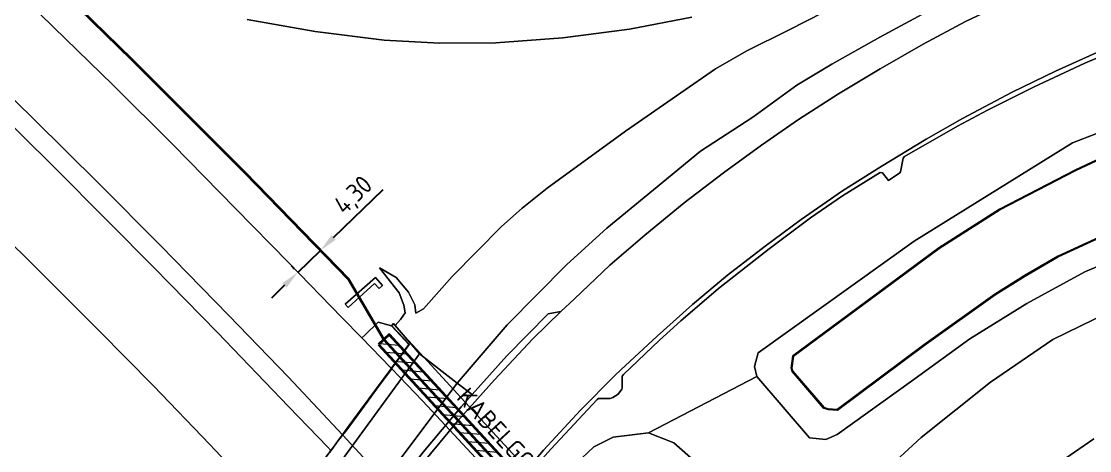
# Model space of a CAD drawing. Header units: metres. Extents: x 112942 to 118371, y 496117 to 499046.
# Drawn here: x 117725.7 to 117871, y 496732.7 to 496791 of the extents above; entities that cross this region are included whole.
import ezdxf
from ezdxf.enums import TextEntityAlignment as Align

# ---------------------------------------------------------------- set-up
doc = ezdxf.new("R2010")
doc.units = ezdxf.units.M
for name, color, linetype, lineweight in [('B-WE-OG-TOPOKAART-G', 253, 'Continuous', 18), ('N-WE-KL-DATA_GLASVEZEL-G', 90, 'KL-GLASVEZEL-N', 35), ('N-WE-KL-DATA_GLASVEZEL-M', 7, 'Continuous', 18), ('N-WE-KL-DATA_KABELGOOT-A', 92, 'Continuous', 18), ('N-WE-KL-DATA_KABELGOOT-G', 90, 'Continuous', 35), ('N-WE-KL-DATA_KABELGOOT-T25', 7, 'Continuous', 25)]:
    doc.layers.add(name, color=color, linetype=linetype, lineweight=lineweight)
doc.styles.add('ISO', font='isocp.shx')
doc.styles.add('NLCS-ISO-T25', font='NLCS-ISO.ttf', dxfattribs={"height": 2.5})
doc.linetypes.add('KL-GLASVEZEL-N', pattern='A,4,-1,[101,NLCS.SHX,S=0.5,R=0,X=0,Y=0],-1,4,-1,["G",Standard,S=1,R=0,X=-0.25,Y=-0.5],-1.5', length=12.5)
doc.dimstyles.new('ISO', dxfattribs={"dimtxt": 2.5, "dimasz": 2.5, "dimexe": 1.25, "dimexo": 0.625, "dimtad": 1, "dimtxsty": 'ISO', "dimcen": 2.5, "dimadec": 0, "dimazin": 0, "dimtfac": 1, "dimtmove": 0, "dimatfit": 3, "dimfxl": 1, "dimarcsym": 0})

# ---------------------------------------------------------------- blocks, each defined once
blk = doc.blocks.new('*D9')
at = {"layer": 'Defpoints', "color": 0, "transparency": 16777216}
for p in [(117766.41, 496759.91, 7.68), (117766.41, 496759.91), (117763.33, 496756.91, 7.57)]:
    blk.add_point(p, dxfattribs=at)
at = {"layer": 'N-WE-KL-DATA_GLASVEZEL-M', "color": 0, "lineweight": -2, "transparency": 16777216}
for p, q in [((117768.2, 496761.65), (117774.93, 496768.19)), ((117763.33, 496756.91), (117766.41, 496759.91)), ((117765.98, 496760.36), (117765.54, 496760.81)), ((117762.89, 496757.35), (117762.46, 496757.8)), ((117761.53, 496755.16), (117759.74, 496753.42))]:
    blk.add_line(p, q, dxfattribs=at)
at = {"layer": 'N-WE-KL-DATA_GLASVEZEL-M', "color": 0, "transparency": 16777216}
for points in [[(117767.91, 496761.95), (117768.49, 496761.35), (117766.41, 496759.91)], [(117761.24, 496755.46), (117761.83, 496754.87), (117763.33, 496756.91)]]:
    blk.add_solid(points, dxfattribs=at)
at = {"layer": 'N-WE-KL-DATA_GLASVEZEL-M', "color": 0, "transparency": 16777216, "insert": (117771.02, 496767.27), "char_height": 2.5, "attachment_point": 5, "rotation": 44.2103, "style": 'ISO'}
blk.add_mtext('4,30', dxfattribs=at)

msp = doc.modelspace()

# ---------------------------------------------------------------- hatches: boundary and pattern name
at = {"layer": 'N-WE-KL-DATA_KABELGOOT-A'}
h = msp.add_hatch(dxfattribs=at)
h.set_pattern_fill('ANSI31', color=256, scale=0.35, style=0)
h.set_pattern_definition([(355, (117036.4678, 496814.0653), (0.0968518, 1.1070214), [])])
h.paths.add_polyline_path([(117774.31, 496747.109), (117803.08, 496715.828), (117804.552, 496717.181), (117775.782, 496748.462)])

# ---------------------------------------------------------------- linework, layer by layer
at = {"layer": 'B-WE-OG-TOPOKAART-G', "elevation": -1.279}
msp.add_lwpolyline([(117877.941, 496764.294), (117866.67, 496759.104), (117862.17, 496756.509), (117858.116, 496753.957), (117848.453, 496747.068), (117848.453, 496747.068), (117836.673, 496738.279), (117835.453, 496738.38), (117834.897, 496738.567), (117830.66, 496743.503), (117830.506, 496743.921), (117830.752, 496745.509), (117850.547, 496760.159), (117858.787, 496765.431), (117869.133, 496770.747), (117877.657, 496774.731)], dxfattribs=at)
at = {"layer": 'B-WE-OG-TOPOKAART-G'}
for points in [[(117769.412, 496734.847, 7.192), (117769.225, 496734.594, 7.906), (117769.096, 496734.419, 7.186), (117768.847, 496734.081, 7.273), (117768.18, 496733.177, 7.408), (117767.846, 496732.725, 7.31), (117767.418, 496733.157, 7.315), (117762.061, 496738.687, 7.33), (117752.431, 496748.732, 7.401), (117743.751, 496757.57, 7.461), (117737.616, 496763.8, 7.499), (117729.943, 496771.489, 7.497), (117718.144, 496783.069, 7.532), (117709.241, 496791.653, 7.55), (117701.257, 496799.249, 7.57), (117701.145, 496803.113, 7.384), (117708.694, 496795.919, 7.385), (117717.762, 496787.224, 7.392), (117727.461, 496777.72, 7.361), (117736.304, 496768.99, 7.349), (117744.67, 496760.554, 7.339), (117753.922, 496751.117, 7.284), (117762.051, 496742.674, 7.235), (117769.412, 496734.847, 7.192)], [(117722.997, 496797.199, 7.654), (117730.115, 496790.262, 7.64), (117738.177, 496782.393, 7.65), (117746.348, 496774.28, 7.61), (117754.816, 496765.638, 7.59), (117762.135, 496758.2, 7.574), (117769.311, 496750.787, 7.509), (117772.04, 496748.002, 7.484), (117775.952, 496744.008, 7.449), (117776.073, 496743.881, 7.455), (117775.982, 496743.757, 7.474), (117774.036, 496741.118, 7.386), (117771.973, 496738.32, 7.291), (117769.833, 496735.418, 7.201), (117769.412, 496734.847, 7.192), (117762.051, 496742.674, 7.235), (117753.922, 496751.117, 7.284), (117744.67, 496760.554, 7.339), (117736.304, 496768.99, 7.349), (117727.461, 496777.72, 7.361), (117717.762, 496787.224, 7.392), (117708.694, 496795.919, 7.385)], [(117834.845, 496792.291, 3.946), (117830.045, 496789.814, 4.054), (117824.384, 496787.018, 4.336), (117820.122, 496784.567, 4.525), (117815.435, 496781.302, 4.615), (117807.895, 496776.122, 4.888), (117797.255, 496768.383, 5.587), (117793.851, 496765.653, 5.851), (117791.051, 496763.134, 6.016), (117784.336, 496756.37, 6.544), (117780.44, 496751.953, 6.73), (117779.381, 496751.352, 6.775), (117779.23, 496752.491, 6.892), (117778.39, 496754.248, 6.958), (117776.697, 496756.201, 7.336), (117774.43, 496757.539, 7.495), (117777.137, 496754.117, 7.525), (117777.771, 496752.473, 7.441), (117777.92, 496751.436, 7.396), (117777.312, 496750.506, 7.408), (117776.565, 496749.719, 7.408), (117776.348, 496749.961, 7.44), (117776.064, 496749.637, 7.603), (117774.262, 496750.163, 7.516), (117772.444, 496748.395, 8.25), (117772.04, 496748.002, 7.484), (117769.311, 496750.787, 7.509), (117762.135, 496758.2, 7.574), (117754.816, 496765.638, 7.59), (117746.348, 496774.28, 7.61), (117738.177, 496782.393, 7.65), (117730.115, 496790.262, 7.64), (117722.997, 496797.199, 7.654)], [(117780.067, 496730.666, 0.445), (117785.084, 496736.751, 0.368), (117790.067, 496742.292, 0.32), (117795.289, 496747.885, 0.302), (117799.122, 496751.611, 0.297), (117800.961, 496753.31, 0.293), (117805.785, 496757.904, 0.313), (117810.512, 496761.993, 0.342), (117815.878, 496766.364, 0.374), (117821.212, 496770.432, 0.406), (117826.401, 496774.2, 0.424), (117831.427, 496777.681, 0.463), (117836.848, 496781.194, 0.496), (117842.515, 496784.593, 0.519), (117848.391, 496787.95, 0.561), (117854.107, 496790.995, 0.587), (117860.46, 496794.04, 0.632)], [(117860.46, 496794.04, 0.632), (117854.107, 496790.995, 0.587), (117848.391, 496787.95, 0.561), (117842.515, 496784.593, 0.519), (117836.848, 496781.194, 0.496), (117831.427, 496777.681, 0.463), (117826.401, 496774.2, 0.424), (117821.212, 496770.432, 0.406), (117815.878, 496766.364, 0.374), (117810.512, 496761.993, 0.342), (117805.785, 496757.904, 0.313), (117800.961, 496753.31, 0.293), (117799.122, 496751.611, 0.297), (117797.367, 496751.301, 0.994), (117791.78, 496745.586, 1.022), (117787.04, 496740.318, 0.312), (117785.03, 496741.859, 0.4), (117791.823, 496749.774, 0.418), (117799.91, 496758.01, 0.373), (117805.373, 496762.935, 0.391), (117812.984, 496769.171, 0.355), (117818.079, 496773.4, 0.475), (117825.216, 496777.999, 0.511), (117831.194, 496782.358, 0.553), (117835.951, 496785.209, 0.637), (117842.464, 496788.872, 0.571), (117849.355, 496792.615, 0.622)], [(117709.241, 496791.653, 7.55), (117718.144, 496783.069, 7.532), (117729.943, 496771.489, 7.497), (117737.616, 496763.8, 7.499), (117743.751, 496757.57, 7.461), (117752.431, 496748.732, 7.401), (117762.061, 496738.687, 7.33), (117767.418, 496733.157, 7.315), (117767.846, 496732.725, 7.31)], [(117756.439, 496791.301, 6.824), (117765.681, 496789.652, 6.563), (117775.092, 496788.483, 6.232), (117782.596, 496788.066, 5.969), (117790.263, 496788.112, 5.689), (117799.398, 496788.807, 5.325), (117808.431, 496789.976, 4.949), (117816.911, 496791.605, 4.593)], [(117816.911, 496791.605, 4.593), (117808.431, 496789.976, 4.949), (117799.398, 496788.807, 5.325), (117790.263, 496788.112, 5.689), (117782.596, 496788.066, 5.969), (117775.092, 496788.483, 6.232), (117765.681, 496789.652, 6.563), (117756.439, 496791.301, 6.824)], [(117785.03, 496741.859, 0.4), (117779.882, 496745.832, 4.691), (117776.565, 496749.719, 7.408), (117777.312, 496750.506, 7.408), (117777.92, 496751.436, 7.396), (117777.771, 496752.473, 7.441), (117777.137, 496754.117, 7.525), (117774.43, 496757.539, 7.495), (117776.697, 496756.201, 7.336), (117778.39, 496754.248, 6.958), (117779.23, 496752.491, 6.892), (117779.381, 496751.352, 6.775), (117780.44, 496751.953, 6.73), (117784.336, 496756.37, 6.544), (117791.051, 496763.134, 6.016), (117793.851, 496765.653, 5.851), (117797.255, 496768.383, 5.587), (117807.895, 496776.122, 4.888), (117815.435, 496781.302, 4.615), (117820.122, 496784.567, 4.525), (117824.384, 496787.018, 4.336), (117830.045, 496789.814, 4.054), (117834.845, 496792.291, 3.946)], [(117849.355, 496792.615, 0.622), (117842.464, 496788.872, 0.571), (117835.951, 496785.209, 0.637), (117831.194, 496782.358, 0.553), (117825.216, 496777.999, 0.511), (117818.079, 496773.4, 0.475), (117812.984, 496769.171, 0.355), (117805.373, 496762.935, 0.391), (117799.91, 496758.01, 0.373), (117791.823, 496749.774, 0.418), (117785.03, 496741.859, 0.4)], [(117791.588, 496726.635, -0.07), (117796.726, 496732.735, -0.126), (117801.756, 496738.209, -0.177), (117806.44, 496742.888, -0.188), (117807.258, 496743.659, -0.16), (117812.189, 496748.263, -0.14), (117816.991, 496752.544, -0.12), (117821.775, 496756.552, -0.1), (117826.876, 496760.486, -0.08), (117831.774, 496764.119, -0.05), (117837.409, 496767.982, -0.011), (117842.651, 496771.32, 0.017), (117848.783, 496775.006, 0.042), (117853.71, 496777.847, 0.085), (117860.457, 496781.423, 0.102), (117866.347, 496784.267, 0.17), (117873.313, 496787.379, 0.238)], [(117873.313, 496787.379, 0.238), (117866.347, 496784.267, 0.17), (117860.457, 496781.423, 0.102), (117853.71, 496777.847, 0.085), (117848.783, 496775.006, 0.042), (117842.651, 496771.32, 0.017), (117837.409, 496767.982, -0.011), (117831.774, 496764.119, -0.05), (117826.876, 496760.486, -0.08), (117821.775, 496756.552, -0.1), (117816.991, 496752.544, -0.12), (117812.189, 496748.263, -0.14), (117807.258, 496743.659, -0.16), (117806.44, 496742.888, -0.188), (117801.756, 496738.209, -0.177), (117796.726, 496732.735, -0.126), (117791.588, 496726.635, -0.07)], [(117794.667, 496729.453, -0.076), (117797.73, 496732.908, -0.085), (117804.047, 496739.619, -0.13), (117804.237, 496739.767, -0.13), (117805.811, 496739.786, -0.148), (117806.186, 496739.903, -0.151), (117806.882, 496740.379, -0.172), (117807.382, 496741.053, -0.175), (117807.435, 496741.246, -0.166), (117807.432, 496742.509, -0.112), (117807.465, 496742.813, -0.097), (117807.609, 496743.042, -0.097), (117812.5, 496747.703, -0.097), (117815.443, 496750.315, -0.076), (117820.549, 496754.722, -0.079), (117827.433, 496760.133, -0.052), (117833.066, 496764.309, 0.031), (117837.409, 496767.307, 0.034), (117842.522, 496770.476, 0.034), (117842.85, 496770.444, 0.031), (117843.66, 496769.421, 0.019), (117845.216, 496770.45, -0.001), (117845.28, 496770.562, -0.001), (117845.662, 496772.426, 0.067), (117845.835, 496772.684, 0.067), (117853.05, 496776.771, 0.121), (117857.111, 496778.946, 0.142), (117863.452, 496782.133, 0.184), (117870.347, 496785.362, 0.274), (117876.104, 496787.791, 0.349)], [(117876.104, 496787.791, 0.349), (117870.347, 496785.362, 0.274), (117863.452, 496782.133, 0.184), (117857.111, 496778.946, 0.142), (117853.05, 496776.771, 0.121), (117845.835, 496772.684, 0.067), (117845.662, 496772.426, 0.067), (117845.28, 496770.562, -0.001), (117845.216, 496770.45, -0.001), (117843.66, 496769.421, 0.019), (117842.85, 496770.444, 0.031), (117842.522, 496770.476, 0.034), (117837.409, 496767.307, 0.034), (117833.066, 496764.309, 0.031), (117827.433, 496760.133, -0.052), (117820.549, 496754.722, -0.079), (117815.443, 496750.315, -0.076), (117812.5, 496747.703, -0.097), (117807.609, 496743.042, -0.097), (117807.465, 496742.813, -0.097), (117807.432, 496742.509, -0.112), (117807.435, 496741.246, -0.166), (117807.382, 496741.053, -0.175), (117806.882, 496740.379, -0.172), (117806.186, 496739.903, -0.151), (117805.811, 496739.786, -0.148), (117804.237, 496739.767, -0.13), (117804.047, 496739.619, -0.13), (117797.73, 496732.908, -0.085), (117794.667, 496729.453, -0.076)], [(117889.553, 496782.603, -0.484), (117868.68, 496774.527, -0.631), (117847.13, 496761.177, -0.67), (117825.934, 496745.97, -0.634), (117825.446, 496744.116, -0.604), (117825.771, 496742.751, -0.58), (117811.037, 496735.09, -0.268), (117806.222, 496734.53, -0.238), (117803.587, 496733.218, -0.238), (117797.165, 496727.156, -0.16)], [(117877.334, 496759.935, -0.538), (117870.341, 496756.979, -0.571), (117862.464, 496752.701, -0.562), (117854.704, 496747.868, -0.595), (117846.801, 496742.145, -0.529), (117836.659, 496734.877, -0.478), (117835.134, 496734.217, -0.484), (117832.895, 496734.412, -0.484), (117825.771, 496742.751, -0.58), (117825.446, 496744.116, -0.604), (117825.934, 496745.97, -0.634), (117847.13, 496761.177, -0.67), (117868.68, 496774.527, -0.631), (117889.553, 496782.603, -0.484)], [(117877.619, 496774.823, -1.144), (117869.089, 496770.837, -1.144), (117858.737, 496765.517, -1.183), (117850.491, 496760.241, -1.222), (117830.66, 496745.565, -1.21), (117830.404, 496743.911, -1.213), (117830.572, 496743.451, -1.213), (117834.839, 496738.481, -1.174), (117835.433, 496738.282, -1.165), (117836.703, 496738.177, -1.162), (117848.511, 496746.988, -1.234), (117858.172, 496753.873, -1.228), (117862.222, 496756.423, -1.21), (117866.716, 496759.016, -1.21), (117877.981, 496764.202, -1.243)], [(117877.981, 496764.202, -1.243), (117866.716, 496759.016, -1.21), (117862.222, 496756.423, -1.21), (117858.172, 496753.873, -1.228), (117848.511, 496746.988, -1.234), (117836.703, 496738.177, -1.162), (117835.433, 496738.282, -1.165), (117834.839, 496738.481, -1.174), (117830.572, 496743.451, -1.213), (117830.404, 496743.911, -1.213), (117830.66, 496745.565, -1.21), (117850.491, 496760.241, -1.222), (117858.737, 496765.517, -1.183), (117869.089, 496770.837, -1.144), (117877.619, 496774.823, -1.144)], [(117877.657, 496774.731, -1.279), (117869.133, 496770.747, -1.279), (117858.787, 496765.431, -1.279), (117850.547, 496760.159, -1.279), (117830.752, 496745.509, -1.279), (117830.506, 496743.921, -1.279), (117830.66, 496743.503, -1.279), (117834.897, 496738.567, -1.279), (117835.453, 496738.38, -1.279), (117836.673, 496738.279, -1.279), (117848.453, 496747.068, -1.279), (117858.116, 496753.957, -1.279), (117862.17, 496756.509, -1.279), (117866.67, 496759.104, -1.279), (117877.941, 496764.294, -1.279)], [(117721.518, 496763.706, 7.16), (117729.273, 496756.046, 7.129), (117736.329, 496748.98, 7.107), (117743.733, 496741.505, 7.052), (117751.378, 496733.509, 6.989), (117757.397, 496727.133, 6.948), (117760.988, 496723.425, 6.92)], [(117767.846, 496732.725, 7.31), (117767.687, 496732.509, 7.312), (117760.988, 496723.425, 6.92), (117757.397, 496727.133, 6.948), (117751.378, 496733.509, 6.989), (117743.733, 496741.505, 7.052), (117736.329, 496748.98, 7.107), (117729.273, 496756.046, 7.129), (117721.518, 496763.706, 7.16)], [(117873.43, 496751.398, -0.28), (117865.985, 496747.812, -0.352), (117857.541, 496741.993, -0.397), (117848.094, 496734.486, -0.406), (117841.181, 496728.104, -0.404), (117830.32, 496720.336, -0.248), (117829.312, 496720.722, -0.268), (117814.477, 496733.738, -0.25), (117811.037, 496735.09, -0.268), (117825.771, 496742.751, -0.58), (117832.895, 496734.412, -0.484), (117835.134, 496734.217, -0.484), (117836.659, 496734.877, -0.478), (117846.801, 496742.145, -0.529), (117854.704, 496747.868, -0.595), (117862.464, 496752.701, -0.562), (117870.341, 496756.979, -0.571), (117877.334, 496759.935, -0.538)], [(117769.769, 496752.587, 7.624), (117770.175, 496752.152, 7.6), (117773.755, 496755.385, 7.6), (117774.384, 496754.734, 7.6), (117774.853, 496755.123, 7.609), (117773.883, 496756.243, 7.6), (117769.769, 496752.587, 7.624)], [(117769.769, 496752.587, 7.624), (117773.883, 496756.243, 7.6), (117774.853, 496755.123, 7.609), (117774.384, 496754.734, 7.6), (117773.755, 496755.385, 7.6), (117770.175, 496752.152, 7.6), (117769.769, 496752.587, 7.624)], [(117767.792, 496713.654, 0.787), (117767.088, 496714.422, 0.814), (117769.227, 496717.529, 1.446), (117774.662, 496725.103, 1.292), (117780.387, 496732.504, 1.167), (117785.54, 496738.651, 1.092), (117787.04, 496740.318, 0.312), (117791.78, 496745.586, 1.022), (117797.367, 496751.301, 0.994), (117799.122, 496751.611, 0.297), (117795.289, 496747.885, 0.302), (117790.067, 496742.292, 0.32), (117785.084, 496736.751, 0.368), (117780.067, 496730.666, 0.445), (117774.042, 496722.743, 0.597), (117769.426, 496716.146, 0.716), (117767.792, 496713.654, 0.787)], [(117811.037, 496735.09, -0.268), (117814.477, 496733.738, -0.25), (117829.312, 496720.722, -0.268), (117830.32, 496720.336, -0.248), (117841.181, 496728.104, -0.404), (117848.094, 496734.486, -0.406), (117857.541, 496741.993, -0.397), (117865.985, 496747.812, -0.352), (117873.43, 496751.398, -0.28)], [(117776.565, 496749.719, 7.408), (117779.882, 496745.832, 4.691), (117761.542, 496720.706, 4.691), (117757.624, 496724.583, 6.804), (117757.992, 496724.981, 6.865), (117760.271, 496722.453, 6.927), (117760.988, 496723.425, 6.92), (117767.687, 496732.509, 7.312), (117767.846, 496732.725, 7.31), (117768.18, 496733.177, 7.408), (117768.847, 496734.081, 7.273), (117769.096, 496734.419, 7.186), (117769.225, 496734.594, 7.906), (117769.412, 496734.847, 7.192), (117769.833, 496735.418, 7.201), (117771.973, 496738.32, 7.291), (117774.036, 496741.118, 7.386), (117775.982, 496743.757, 7.474), (117776.073, 496743.881, 7.455), (117778.446, 496747.099, 7.672), (117776.064, 496749.637, 7.603), (117776.348, 496749.961, 7.44), (117776.565, 496749.719, 7.408)], [(117767.727, 496732.479, 7.312), (117768.22, 496733.147, 7.408), (117768.887, 496734.051, 7.273), (117769.136, 496734.389, 7.186), (117776.022, 496743.727, 7.474), (117778.511, 496747.103, 7.672), (117776.131, 496749.638, 7.603), (117776.349, 496749.886, 7.44), (117786.112, 496739.287, 7.414), (117805.842, 496717.868, 7.36)], [(117776.064, 496749.637, 7.603), (117778.446, 496747.099, 7.672), (117776.073, 496743.881, 7.455), (117775.952, 496744.008, 7.449), (117772.04, 496748.002, 7.484), (117772.444, 496748.395, 8.25), (117774.262, 496750.163, 7.516), (117776.064, 496749.637, 7.603)], [(117785.03, 496741.859, 0.4), (117765.588, 496716.056, 0.836), (117761.542, 496720.706, 4.691), (117779.882, 496745.832, 4.691), (117785.03, 496741.859, 0.4)], [(117800.526, 496717.51, 7.31), (117800.421, 496717.369, 7.321), (117798.487, 496714.752, 7.211), (117796.391, 496711.915, 7.116), (117794.237, 496709, 7.033), (117793.846, 496708.471, 7.013), (117792.59, 496709.844, 7.027), (117785.138, 496717.989, 7.107), (117776.394, 496727.342, 7.174), (117775.551, 496728.244, 7.181), (117769.481, 496734.774, 7.192), (117769.902, 496735.344, 7.201), (117772.043, 496738.248, 7.29), (117774.105, 496741.045, 7.386), (117776.062, 496743.698, 7.474), (117776.143, 496743.808, 7.47), (117780.312, 496739.452, 7.43), (117783.42, 496736.123, 7.422), (117787.517, 496731.735, 7.411), (117794.321, 496724.352, 7.351), (117799.238, 496718.93, 7.31), (117800.526, 496717.51, 7.31)], [(117787.04, 496740.318, 0.312), (117785.54, 496738.651, 1.092), (117780.387, 496732.504, 1.167), (117774.662, 496725.103, 1.292), (117769.227, 496717.529, 1.446), (117767.088, 496714.422, 0.814), (117765.588, 496716.056, 0.836), (117785.03, 496741.859, 0.4), (117787.04, 496740.318, 0.312)], [(117871.578, 496734.302, 5.599), (117861.054, 496727.054, 5.884), (117857.277, 496724.07, 6.025), (117838.676, 496707.138, 6.769), (117832.084, 496701.251, 7.12), (117830.921, 496701.072, 7.132), (117830.135, 496701.458, 7.138), (117824.86, 496705.806, 7.225), (117815.113, 496715.326, 7.207), (117809.548, 496720.217, 7.138), (117808.808, 496720.379, 7.141), (117807.612, 496719.795, 7.192), (117805.675, 496718.122, 7.279), (117801.656, 496722.234, 4.532), (117797.165, 496727.156, -0.16), (117803.587, 496733.218, -0.238), (117806.222, 496734.53, -0.238), (117811.037, 496735.09, -0.268)], [(117861.054, 496727.054, 5.884), (117871.578, 496734.302, 5.599)]]:
    msp.add_polyline3d(points, dxfattribs=at)
at = {"layer": 'N-WE-KL-DATA_GLASVEZEL-G', "flags": 128}
msp.add_lwpolyline([(113099.712, 499014.37), (113099.44, 499003.59), (113099.499, 498999.792), (113099.804, 498996.137), (113099.53, 498968.354), (113099.566, 498951.056), (113099.476, 498942.658), (113099.726, 498939.408), (113100.155, 498937.952), (113101.157, 498935.413), (113102.32, 498932.796), (113103.399, 498931.465), (113105.433, 498929.886), (113106.674, 498929.14), (113108.587, 498928.742), (113115.604, 498928.288), (113129.599, 498927.262), (113152.277, 498925.63), (113152.278, 498925.63), (113175.725, 498923.657), (113198.974, 498921.279), (113220.698, 498917.529), (113241.314, 498911.718), (113259.89, 498904.498), (113281.526, 498893.155), (113301.308, 498879.664), (113319.784, 498863.537), (113333.555, 498848.523), (113341.231, 498838.155), (113343.813, 498834.565), (113349.506, 498825.765), (113354.73, 498816.673), (113359.468, 498807.319), (113363.708, 498797.729), (113367.618, 498787.457), (113368.69, 498784.539), (113369.84, 498781.239), (113370.932, 498777.919), (113371.966, 498774.58), (113372.942, 498771.223), (113373.858, 498767.849), (113374.715, 498764.461), (113375.512, 498761.057), (113376.249, 498757.641), (113376.904, 498754.201), (113377.495, 498750.762), (113378.051, 498747.312), (113378.547, 498743.858), (113378.751, 498742.291), (113379.096, 498739.399), (113379.409, 498736.448), (113379.688, 498733.512), (113379.978, 498730.104), (113380.237, 498726.718), (113380.477, 498723.355), (113380.731, 498719.632), (113381.013, 498716.6), (113381.313, 498713.488), (113381.645, 498710.241), (113382.004, 498707.026), (113382.398, 498703.847), (113382.864, 498700.521), (113383.288, 498697.357), (113383.734, 498694.396), (113384.26, 498691.285), (113384.844, 498688.186), (113385.484, 498685.098), (113386.182, 498682.023), (113386.937, 498678.961), (113387.748, 498675.913), (113388.615, 498672.881), (113389.539, 498669.866), (113390.518, 498666.868), (113391.552, 498663.889), (113392.642, 498660.93), (113393.786, 498657.991), (113394.984, 498655.073), (113396.236, 498652.179), (113397.542, 498649.308), (113398.9, 498646.462), (113400.311, 498643.642), (113401.774, 498640.848), (113403.288, 498638.082), (113404.854, 498635.344), (113406.469, 498632.635), (113408.135, 498629.958), (113409.85, 498627.311), (113411.614, 498624.697), (113413.425, 498622.115), (113415.285, 498619.568), (113417.191, 498617.056), (113419.143, 498614.579), (113421.141, 498612.139), (113423.183, 498609.736), (113425.27, 498607.372), (113427.401, 498605.046), (113429.574, 498602.761), (113431.788, 498600.516), (113434.044, 498598.312), (113436.344, 498596.148), (113437.799, 498594.819), (113441.055, 498591.955), (113443.465, 498589.927), (113445.915, 498587.941), (113448.402, 498586.001), (113450.924, 498584.108), (113453.48, 498582.262), (113456.07, 498580.463), (113458.734, 498578.718), (113461.177, 498577.178), (113463.659, 498575.644), (113466.184, 498574.143), (113469.543, 498572.148), (113472.314, 498570.568), (113475.129, 498569.013), (113477.98, 498567.48), (113480.865, 498565.962), (113483.778, 498564.454), (113489.504, 498561.531), (113492.64, 498560.008), (113501.635, 498555.639), (113510.63, 498551.27), (113519.626, 498546.901), (113528.621, 498542.532), (113537.616, 498538.163), (113546.611, 498533.794), (113555.593, 498529.431), (113560.418, 498527.154), (113579.63, 498518.055), (113601.833, 498507.934), (113627.27, 498496.378), (113627.896, 498496.699), (113651.209, 498486.151), (113674.376, 498475.686), (113700.62, 498463.505), (113723.402, 498452.851), (113747.607, 498441.92), (113826.936, 498407.232), (113831.96, 498404.555), (113856.291, 498390.206), (113876.281, 498378.09), (113881.116, 498375.349), (113901.444, 498365.312), (113923.487, 498354.345), (113947.094, 498342.456), (113969.922, 498330.857), (113998.595, 498316.097), (114017.505, 498306.229), (114042.278, 498293.06), (114066.728, 498280.02), (114090.418, 498267.163), (114113.179, 498254.611), (114113.179, 498254.611), (114136.142, 498241.86), (114161.935, 498227.268), (114186.026, 498213.509), (114206.354, 498201.808), (114231.746, 498186.946), (114255.923, 498172.65), (114282.573, 498156.533), (114306.156, 498142.09), (114330.404, 498127.051), (114353.649, 498112.661), (114377.173, 498098.282), (114400.39, 498084.264), (114400.39, 498084.264), (114400.39, 498084.264), (114424.381, 498069.86), (114447.304, 498056.342), (114471.846, 498042.035), (114494.618, 498028.886), (114509.723, 498020.344), (114519.828, 498014.63), (114532.295, 498007.637), (114547.431, 497999.207), (114554.569, 497995.219), (114561.698, 497991.236), (114576.34, 497983.145), (114594.008, 497973.536), (114612.78, 497963.411), (114629.357, 497954.521), (114637.087, 497950.389), (114659.016, 497938.907), (114663.476, 497936.6), (114670.112, 497933.227), (114681.314, 497927.562), (114688.002, 497924.245), (114688.002, 497924.245), (114699.381, 497918.468), (114713.724, 497911.12), (114722.775, 497906.57), (114739.305, 497898.205), (114758.236, 497888.959), (114781.307, 497877.636), (114789.929, 497873.442), (114806.071, 497865.567), (114820.247, 497858.793), (114832.07, 497853.143), (114839.35, 497849.661), (114859.114, 497839.161), (114859.834, 497838.808), (114861.029, 497838.223), (114918.608, 497811.949), (114920.617, 497810.991), (114927.641, 497808.928), (114945.501, 497801.09), (114955.15, 497796.805), (114965.848, 497790.973), (114978.069, 497784.16), (114993.439, 497777.439), (115009.534, 497770.42), (115024.846, 497763.803), (115042.759, 497756.185), (115061.558, 497748.294), (115077.255, 497741.973), (115077.779, 497741.733), (115092.907, 497735.4), (115110.354, 497728.204), (115119.312, 497724.566), (115128.235, 497737.264), (115131.2, 497735.069), (115137.069, 497730.88), (115143.723, 497726.432), (115148.029, 497723.754), (115152.972, 497720.979), (115157.087, 497718.73), (115164.692, 497714.92), (115172.898, 497710.903), (115184.421, 497705.42), (115193.888, 497701.085), (115205.145, 497695.936), (115213.536, 497692.157), (115219.93, 497689.177), (115224.911, 497687.06), (115232.819, 497683.83), (115236.05, 497682.537), (115239.06, 497681.366), (115251.825, 497676.544), (115276.956, 497667.151), (115291.756, 497661.561), (115301.108, 497658.029), (115320.058, 497650.863), (115338.866, 497643.693), (115343.986, 497641.686), (115350.871, 497638.768), (115360.275, 497634.799), (115365.004, 497632.73), (115366.013, 497632.289), (115368.097, 497631.377), (115378.556, 497626.904), (115381.75, 497621.432), (115390.867, 497617.898), (115409.483, 497610.935), (115429.461, 497603.463), (115472.724, 497587.274), (115509.337, 497573.467), (115554.049, 497556.742), (115598.687, 497540.018), (115647.817, 497521.572), (115674.818, 497511.419), (115678.607, 497521.062), (115684.944, 497518.686), (115735.335, 497499.843), (115749.331, 497494.619), (115760.346, 497490.443), (115766.452, 497487.922), (115783.719, 497479.9), (115812.497, 497466.388), (115840.452, 497453.266), (115858.018, 497445.157), (115866.741, 497441.75), (115868.95, 497447.502), (115869.315, 497448.433, -0.1086482), (116037.119, 497385.881), (116033.732, 497377.249), (116036.858, 497376.155), (116055.709, 497369.801), (116070.22, 497365.032), (116083.866, 497360.782), (116098.486, 497356.612), (116108.822, 497353.737), (116119.993, 497350.693), (116139.214, 497345.83), (116156.574, 497341.763), (116175.357, 497337.731), (116192.155, 497334.492), (116209.518, 497331.394), (116229.215, 497328.132), (116252.122, 497324.636), (116273.129, 497321.579), (116294.892, 497318.468), (116318.004, 497315.13), (116350.283, 497310.51), (116375.702, 497308.929), (116382.507, 497308.552), (116391.295, 497307.551), (116394.42, 497307.113), (116414.484, 497304.356), (116428.189, 497302.486), (116446.786, 497300.064), (116447.908, 497300.203), (116465.238, 497297.672), (116484.7, 497295.014), (116499.765, 497292.854), (116518.539, 497290.195), (116530.143, 497288.552), (116530.143, 497288.552), (116543.156, 497286.449), (116557.771, 497284.095), (116583.542, 497280.464), (116599.888, 497278.119), (116603.095, 497277.66), (116619.573, 497275.303), (116621.152, 497275.082), (116633.544, 497273.341), (116633.545, 497273.341), (116653.547, 497270.317), (116671.848, 497267.597), (116690.341, 497264.969), (116706.459, 497262.623), (116729, 497259.366), (116746.183, 497256.921), (116746.184, 497256.921), (116763.721, 497254.622), (116779.247, 497252.629), (116791.531, 497250.928), (116804.353, 497248.974), (116819.991, 497246.579), (116821.942, 497246.281), (116839.124, 497243.442), (116854.06, 497240.888), (116866.134, 497238.738), (116881.205, 497235.958), (116895.36, 497233.221), (116911.178, 497229.829), (116922.465, 497227.404), (116928.773, 497226.001), (116935.648, 497224.384), (116950.836, 497220.819), (116958.714, 497218.906), (116965.477, 497217.317), (116970.562, 497216.021), (116987.366, 497211.877), (117002.705, 497207.462), (117002.705, 497207.462), (117026.556, 497200.667), (117041.28, 497196.413), (117055.76, 497192.029), (117063.582, 497189.546), (117071.053, 497187.195), (117080.69, 497184.04), (117093.272, 497179.894), (117102.488, 497176.852), (117114.903, 497172.605), (117124.555, 497169.23), (117134.115, 497165.827), (117143.269, 497162.513), (117150.342, 497159.896), (117159.785, 497156.382), (117168.774, 497152.871), (117182.119, 497147.629), (117192.881, 497143.365), (117204.198, 497138.799), (117217.184, 497133.348), (117226.157, 497129.506), (117239.846, 497123.574), (117253.21, 497117.561), (117269.955, 497109.886), (117278.809, 497105.935), (117302.805, 497094.576), (117323.216, 497084.391), (117346.155, 497072.511), (117363.367, 497063.365), (117378.148, 497055.442), (117384.742, 497052.043), (117399.04, 497044.254), (117409.51, 497038.487), (117420.5, 497032.438), (117432.495, 497025.833), (117444.112, 497019.348), (117453.997, 497013.779), (117460.381, 497010.106), (117462.6, 497008.829), (117467.424, 497005.984), (117473.009, 497002.315), (117482.442, 496995.949), (117488.683, 496991.858), (117493.711, 496988.515), (117505.616, 496980.429), (117514.441, 496974.41), (117525.05, 496967.096), (117535.796, 496959.485), (117547.23, 496951.267), (117557.585, 496943.711), (117574.725, 496930.877), (117584.774, 496923.248), (117592.054, 496917.522), (117597.844, 496912.957), (117613.512, 496900.322), (117621.06, 496894.333), (117626.229, 496889.908), (117630.809, 496885.962), (117636.101, 496880.593), (117685.655, 496838.529), (117692.098, 496833.912), (117696.353, 496830.657), (117701.07, 496827.085), (117706.802, 496822.941), (117710.585, 496820.306), (117715.134, 496817.45), (117719.576, 496814.837), (117722.919, 496812.983), (117718.587, 496804.541), (117720.016, 496802.775), (117728.12, 496798.196), (117740.789, 496785.864), (117748.266, 496778.386), (117756.127, 496770.477), (117770.21, 496756.008), (117775.046, 496747.786), (117803.816, 496716.504), (117807.167, 496716.328), (117813.787, 496708.903), (117815.669, 496706.776), (117792.341, 496684.844), (117796.417, 496680.267), (117805.765, 496669.56), (117810.369, 496664.123), (117816.572, 496656.462), (117820.684, 496651.328), (117828.744, 496641.238), (117838.669, 496628.681), (117849.95, 496614.025), (117862.38, 496598.118, -0.4142136), (117862.164, 496596.364), (117861.342, 496595.721, 0.4038997), (117861.1, 496594.002), (117896.691, 496544.976), (117898.377, 496542.654), (117901.058, 496544.599), (117910.823, 496530.799), (117912.397, 496528.613), (117919.735, 496517.522), (117924.034, 496510.821), (117926.852, 496506.352), (117929.449, 496501.812), (117931.551, 496497.719), (117932.901, 496494.763), (117933.935, 496492.403), (117934.954, 496489.973), (117935.883, 496487.497), (117936.745, 496485.072), (117937.542, 496482.62), (117938.237, 496480.116), (117938.515, 496478.903), (117939.155, 496478.359), (117960.435, 496460.288), (117970.788, 496447.015), (117978.262, 496436.696), (117997.148, 496409), (118016.891, 496379.416), (118034.954, 496351.955), (118044.736, 496336.863), (118041.01, 496334.447), (118041.587, 496333.505), (118042.91, 496333.206), (118069.408, 496350.361), (118089.138, 496359.544), (118098.753, 496366.148), (118097.882, 496367.416), (118095.05, 496369.546), (118086.345, 496370.643)], format="xyb", dxfattribs=at)
at = {"layer": 'N-WE-KL-DATA_KABELGOOT-G', "elevation": 7.37}
msp.add_lwpolyline([(117774.31, 496747.109), (117803.08, 496715.828), (117804.552, 496717.181), (117775.782, 496748.462)], close=True, dxfattribs=at)

# ---------------------------------------------------------------- texts
at = {"layer": 'N-WE-KL-DATA_KABELGOOT-T25', "style": 'NLCS-ISO-T25'}
msp.add_text('KABELGOOT', height=2.5, rotation=312.60621, dxfattribs=at).set_placement((117790.167, 496732.822, 7.37), align=Align.BOTTOM_CENTER)

# ---------------------------------------------------------------- dimensions: what is measured, and where the dimension line sits
at = {"layer": 'N-WE-KL-DATA_GLASVEZEL-M'}
dim = msp.add_aligned_dim(p1=(117763.328, 496756.907, 7.567), p2=(117766.413, 496759.908, 7.676), distance=0.002, dimstyle='ISO', override={"dimzin": 0}, dxfattribs=at)
dim.commit()
dim.dimension.update_dxf_attribs({"geometry": '*D9', "text_midpoint": (117771.022, 496767.272)})

doc.saveas('drawing.dxf')
